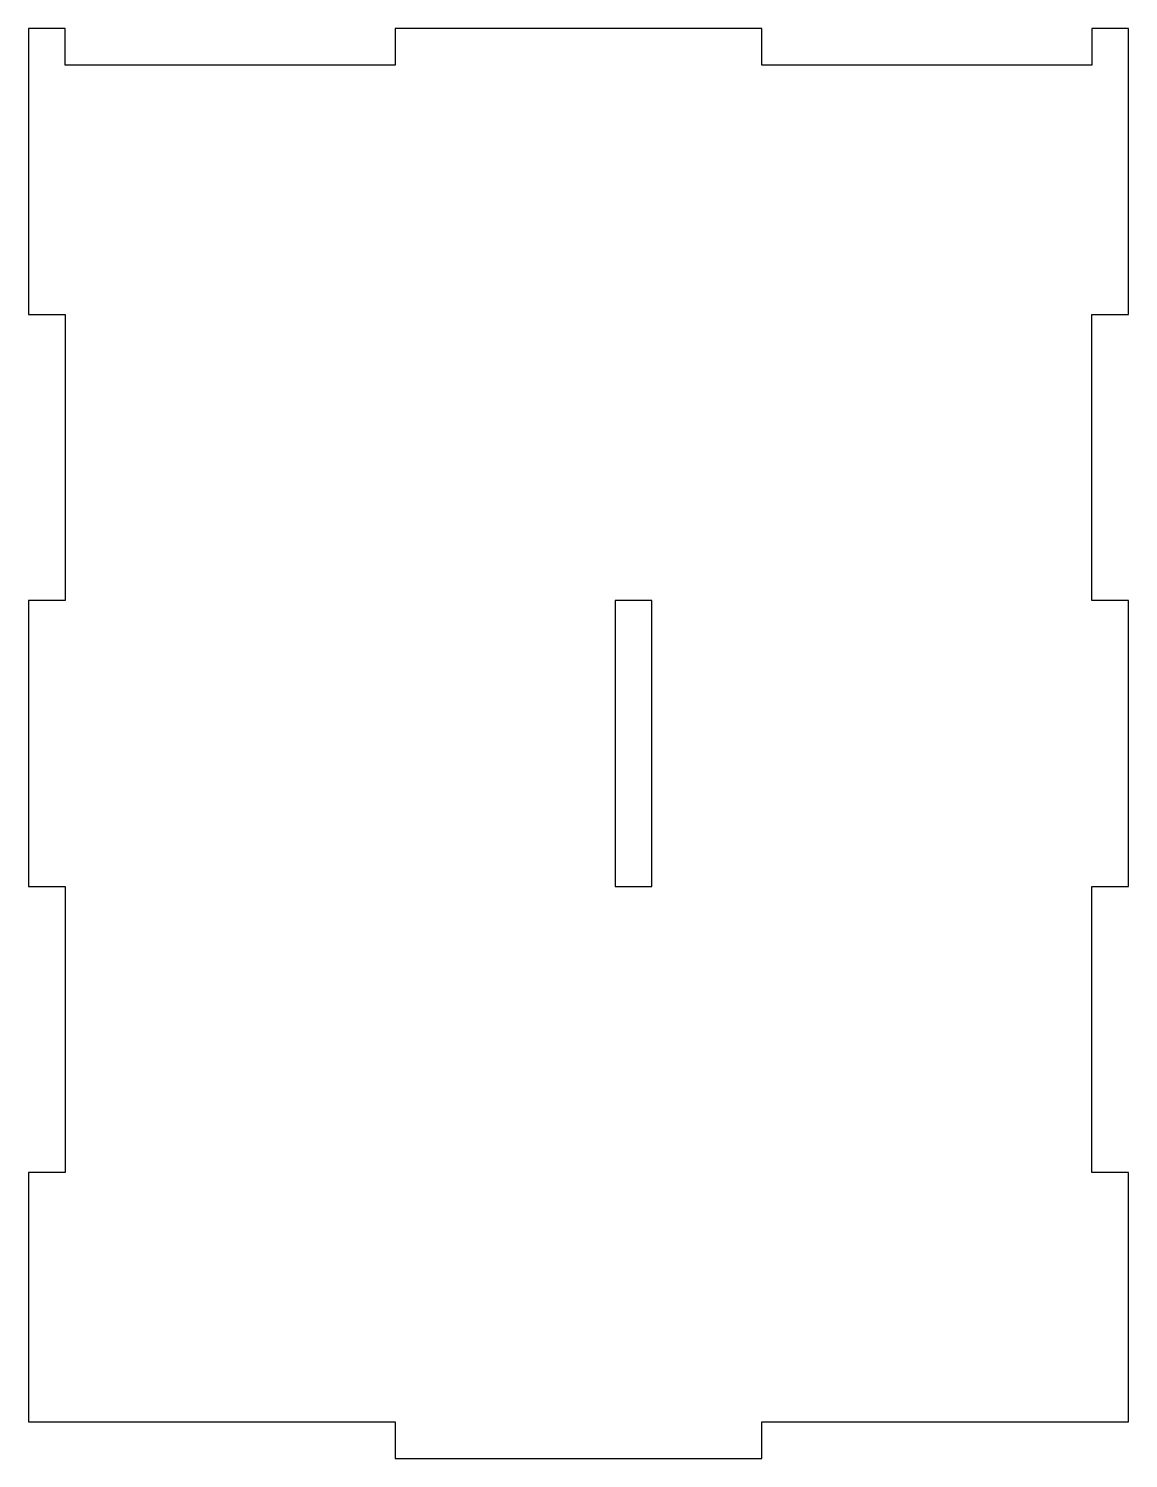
# Model space of a CAD drawing. Header units: millimetres. Extents: x 0 to 150, y 0 to 195.
import ezdxf

# ---------------------------------------------------------------- set-up
doc = ezdxf.new("R2010")
doc.units = ezdxf.units.MM
doc.layers.get('0').update_dxf_attribs({"linetype": 'CONTINUOUS'})

msp = doc.modelspace()

# ---------------------------------------------------------------- linework, layer by layer
for p, q in [((145, 195), (145, 190)), ((5, 195), (0, 195)), ((0, 195), (0, 156)), ((5, 190), (5, 195)), ((100, 195), (50, 195)), ((50, 195), (50, 190)), ((100, 190), (100, 195)), ((150, 195), (145, 195)), ((150, 156), (150, 195)), ((50, 190), (5, 190)), ((145, 190), (100, 190)), ((145, 156), (150, 156)), ((0, 156), (5, 156)), ((5, 156), (5, 117)), ((145, 117), (145, 156)), ((5, 117), (0, 117)), ((0, 117), (0, 78)), ((150, 117), (145, 117)), ((150, 78), (150, 117)), ((0, 78), (5, 78)), ((5, 78), (5, 39)), ((145, 39), (145, 78)), ((145, 78), (150, 78)), ((5, 39), (0, 39)), ((0, 39), (0, 5)), ((150, 39), (145, 39)), ((150, 5), (150, 39)), ((0, 5), (50, 5)), ((50, 5), (50, 0)), ((100, 0), (100, 5)), ((100, 5), (150, 5)), ((50, 0), (100, 0))]:
    msp.add_line(p, q)
msp.add_lwpolyline([(85, 78), (85, 117), (80, 117), (80, 78)], close=True)

doc.saveas('drawing.dxf')
